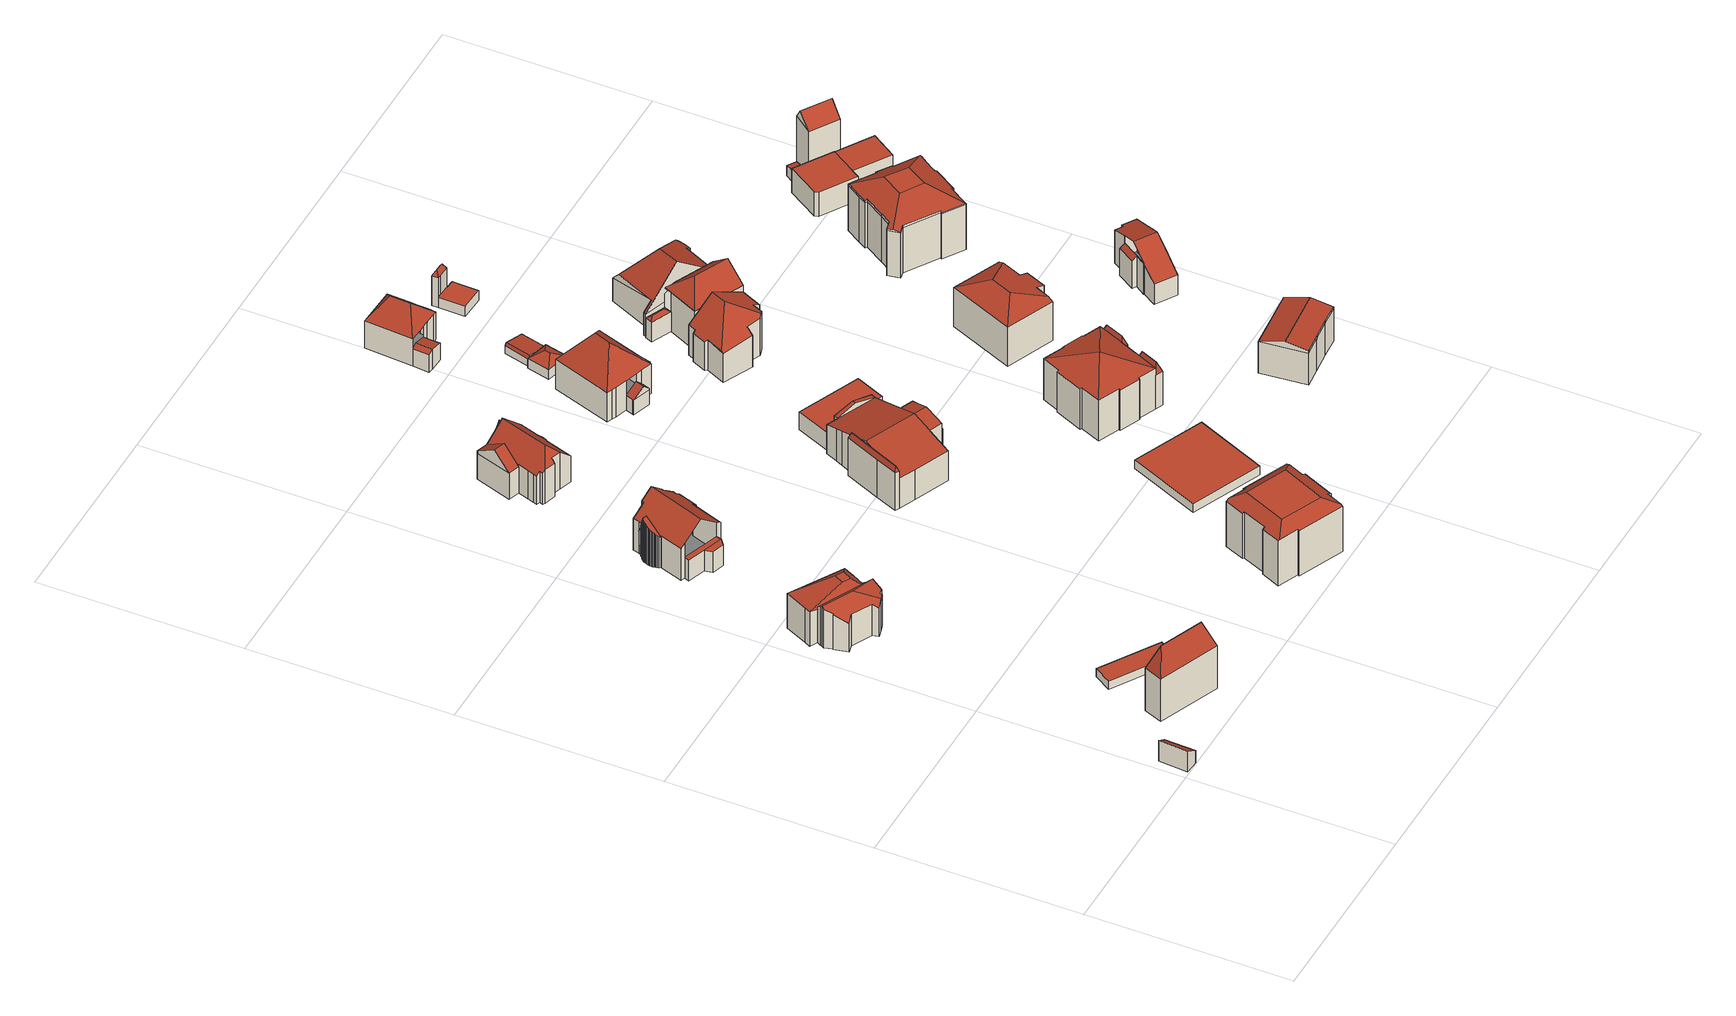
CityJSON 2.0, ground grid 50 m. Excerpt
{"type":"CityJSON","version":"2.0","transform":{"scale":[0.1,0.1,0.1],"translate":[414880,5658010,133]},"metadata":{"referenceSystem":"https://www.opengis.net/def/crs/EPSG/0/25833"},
"CityObjects":{
"building1":{"type":"Building","attributes":{"Dachtyp_tdc":"tdcPolyFlatRoof","Gemeindeschluessel":14612000,"Dachneigung":34.5,"QualitaetDacherkennung":73,"Geometrietyp2DReferenz":"3000","measuredHeight":5.77,"function":"31001_9998","roofType":"2100"},"geometry":[{"type":"Solid","lod":"2","boundaries":[[[[0,1,2,3]],[[1,4,5,2]],[[4,6,7,5]],[[6,0,3,7]],[[6,4,1,0]],[[3,2,5,7]]]],"semantics":{"surfaces":[{"type":"WallSurface"},{"type":"RoofSurface"},{"type":"GroundSurface"}],"values":[[0,0,0,0,1,2]]}}]},
"building2":{"type":"Building","attributes":{"Dachtyp_tdc":"tdcFreeFormRoof","Gemeindeschluessel":14612000,"Dachneigung":69.37,"QualitaetDacherkennung":4,"Geometrietyp2DReferenz":"3000","measuredHeight":18.58,"function":"31001_2463","roofType":"5000"},"geometry":[{"type":"Solid","lod":"2","boundaries":[[[[8,9,10,11]],[[9,12,13,10]],[[12,14,15,13]],[[14,8,11,15]],[[16,17,14,12]],[[16,12,9]],[[17,16,9,8]],[[17,8,14]],[[11,10,13,15]]]],"semantics":{"surfaces":[{"type":"WallSurface"},{"type":"RoofSurface"},{"type":"GroundSurface"}],"values":[[0,0,0,0,1,1,1,1,2]]}}]},
"building3":{"type":"Building","attributes":{"Dachtyp_tdc":"tdcPolyFlatRoof","Gemeindeschluessel":14612000,"Dachneigung":0,"QualitaetDacherkennung":87,"Geometrietyp2DReferenz":"3000","measuredHeight":2.23,"function":"31001_2463","roofType":"1000"},"geometry":[{"type":"Solid","lod":"2","boundaries":[[[[18,19,20,21]],[[19,22,23,20]],[[22,24,25,23]],[[24,18,21,25]],[[24,22,19,18]],[[21,20,23,25]]]],"semantics":{"surfaces":[{"type":"WallSurface"},{"type":"RoofSurface"},{"type":"GroundSurface"}],"values":[[0,0,0,0,1,2]]}}]},
"building4":{"type":"Building","attributes":{"Gemeindeschluessel":14612000,"Geometrietyp2DReferenz":"3000","function":"31001_9998","roofType":"9999"},"children":["building4-1","building4-2","building4-3"]},
"building4-1":{"type":"BuildingPart","attributes":{"Dachtyp_tdc":"tdcPolyFlatRoof","Dachneigung":0,"QualitaetDacherkennung":69,"Geometrietyp2DReferenz":"3000","measuredHeight":5.17,"roofType":"1000"},"parents":["building4"],"geometry":[{"type":"MultiSurface","lod":"2","boundaries":[[[26,27,28,29]],[[30,31,32,33]],[[31,34,35,32]],[[34,36,37,35]],[[36,26,29,37]],[[36,34,31,30,38,27,26]],[[29,28,39,33,32,35,37]]],"semantics":{"surfaces":[{"type":"WallSurface"},{"type":"RoofSurface"},{"type":"GroundSurface"}],"values":[0,0,0,0,0,1,2]}}]},
"building4-2":{"type":"BuildingPart","attributes":{"Dachtyp_tdc":"tdcFreeFormRoof","Dachneigung":34.73,"QualitaetDacherkennung":30,"Geometrietyp2DReferenz":"3000","measuredHeight":11.3,"roofType":"5000"},"parents":["building4"],"geometry":[{"type":"MultiSurface","lod":"2","boundaries":[[[40,41,42,43]],[[41,44,45,42]],[[44,46,47,45]],[[46,48,49,47]],[[48,50,51,49]],[[50,52,53,51]],[[52,54,55,53]],[[54,56,55]],[[57,28,27]],[[57,58,59,28]],[[58,60,61,59]],[[60,62,63,61]],[[62,64,65,63]],[[64,66,67,65]],[[66,68,69,67]],[[68,40,43,69]],[[64,62,60,58,57,70]],[[57,71,54,52,50,70]],[[50,48,46,44,41,40,68,66,64,70]],[[43,42,45,47,49,51,53,55,39,28,59,61,63,65,67,69]]],"semantics":{"surfaces":[{"type":"WallSurface"},{"type":"RoofSurface"},{"type":"GroundSurface"}],"values":[0,0,0,0,0,0,0,0,0,0,0,0,0,0,0,0,1,1,1,2]}}]},
"building4-3":{"type":"BuildingPart","attributes":{"Dachtyp_tdc":"tdcCutTentRoof","Dachneigung":11.51,"QualitaetDacherkennung":29,"Geometrietyp2DReferenz":"3000","measuredHeight":11.75,"roofType":"9999"},"parents":["building4"],"geometry":[{"type":"MultiSurface","lod":"2","boundaries":[[[72,73,74,75]],[[73,76,77,74]],[[76,78,79,77]],[[78,80,30,33,79]],[[56,81,55]],[[81,72,75,55]],[[76,73,72,82,83]],[[78,76,83,84]],[[85,80,78,84,86]],[[72,81,56,85,86,82]],[[86,84,83,82]],[[75,74,77,79,33,39,55]]],"semantics":{"surfaces":[{"type":"WallSurface"},{"type":"RoofSurface"},{"type":"GroundSurface"}],"values":[0,0,0,0,0,0,1,1,1,1,1,2]}}]},
"building5":{"type":"Building","attributes":{"Gemeindeschluessel":14612000,"Geometrietyp2DReferenz":"3000","function":"31001_9998","roofType":"9999"},"children":["building5-1","building5-2","building5-3","building5-4"]},
"building5-1":{"type":"BuildingPart","attributes":{"Dachtyp_tdc":"tdcFreeFormRoof","Dachneigung":38.2,"QualitaetDacherkennung":17,"Geometrietyp2DReferenz":"3000","measuredHeight":13.63,"roofType":"5000"},"parents":["building5"],"geometry":[{"type":"MultiSurface","lod":"2","boundaries":[[[87,88,89,90]],[[88,91,92,93,89]],[[94,95,96]],[[94,97,98,95]],[[97,99,100,98]],[[99,101,102,100]],[[101,103,104,102]],[[103,105,106,104]],[[105,107,108,106]],[[107,109,110,108]],[[109,111,112,110]],[[111,113,114,112]],[[113,115,116,114]],[[115,117,118,116]],[[117,119,120,118]],[[119,121,122,120]],[[121,123,122]],[[124,125,126,127,128]],[[125,87,90,126]],[[129,121,119,117,115,113,111,109,107,105,103]],[[103,101,99,97,94,130,131,132,91,88,87,125,124,129]],[[90,89,93,133,95,98,100,102,104,106,108,110,112,114,116,118,120,122,134,127,126]]],"semantics":{"surfaces":[{"type":"WallSurface"},{"type":"RoofSurface"},{"type":"GroundSurface"}],"values":[0,0,0,0,0,0,0,0,0,0,0,0,0,0,0,0,0,0,0,1,1,2]}}]},
"building5-2":{"type":"BuildingPart","attributes":{"Dachtyp_tdc":"tdcPolyFlatRoof","Dachneigung":0,"QualitaetDacherkennung":53,"Geometrietyp2DReferenz":"3000","measuredHeight":5.76,"roofType":"1000"},"parents":["building5"],"geometry":[{"type":"MultiSurface","lod":"2","boundaries":[[[135,136,137,138]],[[135,139,140,136]],[[139,141,142,140]],[[141,139,135,138]],[[137,136,140,142]]],"semantics":{"surfaces":[{"type":"WallSurface"},{"type":"RoofSurface"},{"type":"GroundSurface"}],"values":[0,0,0,1,2]}}]},
"building5-3":{"type":"BuildingPart","attributes":{"Dachtyp_tdc":"tdcFreeFormRoof","Dachneigung":36.52,"QualitaetDacherkennung":13,"Geometrietyp2DReferenz":"3000","measuredHeight":11.86,"roofType":"5000"},"parents":["building5"],"geometry":[{"type":"MultiSurface","lod":"2","boundaries":[[[143,144,145,146]],[[144,147,148,145]],[[147,149,150,148]],[[149,151,152,150]],[[153,143,146,154]],[[155,156,157,158,159,160,161,162,163,164,165,166,167,168,169,170,92,132,171]],[[171,130,151,96,151,149,147,144,143,153,172,155]],[[146,145,148,150,152,95,152,133,93,173,174,175,176,177,178,179,180,181,182,183,184,185,186,187,188,189,154]],[[92,170,173,93]],[[170,169,174,173]],[[169,168,175,174]],[[168,167,176,175]],[[167,166,177,176]],[[166,165,178,177]],[[165,164,179,178]],[[164,163,180,179]],[[163,162,181,180]],[[162,161,182,181]],[[161,160,183,182]],[[160,159,184,183]],[[159,158,185,184]],[[158,157,186,185]],[[157,156,187,186]],[[156,155,188,187]],[[155,172,189,188]],[[172,153,154,189]]],"semantics":{"surfaces":[{"type":"WallSurface"},{"type":"RoofSurface"},{"type":"GroundSurface"}],"values":[0,0,0,0,0,1,1,2,0,0,0,0,0,0,0,0,0,0,0,0,0,0,0,0,0,0]}}]},
"building5-4":{"type":"BuildingPart","attributes":{"Dachtyp_tdc":"tdcPolyFlatRoof","Dachneigung":0,"QualitaetDacherkennung":48,"Geometrietyp2DReferenz":"3000","measuredHeight":5.73,"roofType":"1000"},"parents":["building5"],"geometry":[{"type":"MultiSurface","lod":"2","boundaries":[[[190,128,127,126]],[[123,138,137,122]],[[141,191,192,142]],[[191,190,126,192]],[[191,141,138,123,193,128,190]],[[126,127,134,122,137,142,192]]],"semantics":{"surfaces":[{"type":"WallSurface"},{"type":"RoofSurface"},{"type":"GroundSurface"}],"values":[0,0,0,0,1,2]}}]},
"building6":{"type":"Building","attributes":{"Gemeindeschluessel":14612000,"Geometrietyp2DReferenz":"3000","function":"31001_9998","roofType":"9999"},"children":["building6-1","building6-2","building6-3"]},
"building6-1":{"type":"BuildingPart","attributes":{"Dachtyp_tdc":"tdcGableRoof","Dachneigung":33.06,"QualitaetDacherkennung":43,"Geometrietyp2DReferenz":"3000","measuredHeight":11.35,"roofType":"3100"},"parents":["building6"],"geometry":[{"type":"MultiSurface","lod":"2","boundaries":[[[194,195,196,197]],[[195,198,199,196]],[[200,194,197,201]],[[200,202,203,204,194]],[[203,205,206,204]],[[195,206,205,198]],[[194,204,206,195]],[[197,196,199,201]]],"semantics":{"surfaces":[{"type":"WallSurface"},{"type":"RoofSurface"},{"type":"GroundSurface"}],"values":[0,0,0,1,1,0,0,2]}}]},
"building6-2":{"type":"BuildingPart","attributes":{"Dachtyp_tdc":"tdcGableRoof","Dachneigung":61.77,"QualitaetDacherkennung":12,"Geometrietyp2DReferenz":"3000","measuredHeight":8.9,"roofType":"3100"},"parents":["building6"],"geometry":[{"type":"MultiSurface","lod":"2","boundaries":[[[207,208,209,210]],[[208,211,212,209]],[[211,213,214,212]],[[211,208,215]],[[208,207,216,217,215]],[[213,211,215,217]],[[210,209,212,214,218]]],"semantics":{"surfaces":[{"type":"WallSurface"},{"type":"RoofSurface"},{"type":"GroundSurface"}],"values":[0,0,0,0,1,1,2]}}]},
"building6-3":{"type":"BuildingPart","attributes":{"Dachtyp_tdc":"tdcGableAndHippedGRoof","Dachneigung":43.65,"QualitaetDacherkennung":64,"Geometrietyp2DReferenz":"3000","measuredHeight":12.54,"roofType":"9999"},"parents":["building6"],"geometry":[{"type":"MultiSurface","lod":"2","boundaries":[[[219,220,221,222]],[[220,223,224,221]],[[223,225,200,201,224]],[[205,226,210,199,198]],[[226,227,216,228,218,210]],[[229,214,213]],[[229,230,231,214]],[[230,232,233,231]],[[232,234,235,233]],[[234,236,237,235]],[[236,238,239,237]],[[238,240,241,239]],[[240,242,243,241]],[[242,244,245,243]],[[244,246,247,245]],[[246,248,249,247]],[[248,250,251,249]],[[250,252,253,251]],[[252,219,222,253]],[[248,246,244,242,254]],[[242,240,238,236,234,232,230,229,227,254]],[[227,226,205,202,225,223,220,219,252,250,248,254]],[[222,221,224,201,199,210,218,214,231,233,235,237,239,241,243,245,247,249,251,253]]],"semantics":{"surfaces":[{"type":"WallSurface"},{"type":"RoofSurface"},{"type":"GroundSurface"}],"values":[0,0,0,0,0,0,0,0,0,0,0,0,0,0,0,0,0,0,0,1,1,1,2]}}]},
"building7":{"type":"Building","attributes":{"Dachtyp_tdc":"tdcFreeFormRoof","Gemeindeschluessel":14612000,"Dachneigung":0.074,"QualitaetDacherkennung":67,"Geometrietyp2DReferenz":"3000","measuredHeight":15.07,"function":"31001_9998","roofType":"5000"},"geometry":[{"type":"Solid","lod":"2","boundaries":[[[[255,256,257,258]],[[256,259,260,257]],[[259,261,262,260]],[[261,263,264,262]],[[263,265,266,264]],[[265,267,268,266]],[[267,269,270,268]],[[269,271,272,270]],[[271,273,274,272]],[[273,275,276,274]],[[275,277,278,276]],[[277,279,280,278]],[[279,281,282,280]],[[281,283,284,282]],[[283,285,286,284]],[[285,255,258,286]],[[287,288,261,259,256,289,290]],[[267,265,263,288,287,291,292,269]],[[291,293,294,275,273,271,292]],[[255,285,283,281,279,277,294,293,290,289]],[[291,287,290,293]],[[277,275,294]],[[271,269,292]],[[256,255,289]],[[263,261,288]],[[258,257,260,262,264,266,268,270,272,274,276,278,280,282,284,286]]]],"semantics":{"surfaces":[{"type":"WallSurface"},{"type":"RoofSurface"},{"type":"GroundSurface"}],"values":[[0,0,0,0,0,0,0,0,0,0,0,0,0,0,0,0,1,1,1,1,1,0,0,0,0,2]]}}]},
"building8":{"type":"Building","attributes":{"Gemeindeschluessel":14612000,"Geometrietyp2DReferenz":"3000","function":"31001_9998","roofType":"9999"},"children":["building8-1","building8-2","building8-3","building8-4","building8-5"]},
"building8-1":{"type":"BuildingPart","attributes":{"Dachtyp_tdc":"tdcGableRoof","Dachneigung":16.78,"QualitaetDacherkennung":63,"Geometrietyp2DReferenz":"3000","measuredHeight":11.99,"roofType":"3100"},"parents":["building8"],"geometry":[{"type":"MultiSurface","lod":"2","boundaries":[[[295,296,297]],[[295,298,299,296]],[[298,300,301,302,299]],[[303,304,305,306]],[[304,307,308,305]],[[307,309,310,308]],[[309,311,310]],[[312,313,314,315,316,317]],[[298,318,313,312,300]],[[309,314,313,318,295]],[[295,318,298]],[[303,317,316,304]],[[304,316,315,307]],[[307,315,314,309]],[[296,299,302,319,306,305,308,310]]],"semantics":{"surfaces":[{"type":"WallSurface"},{"type":"RoofSurface"},{"type":"GroundSurface"}],"values":[0,0,0,0,0,0,0,1,1,0,0,0,0,0,2]}}]},
"building8-2":{"type":"BuildingPart","attributes":{"Dachtyp_tdc":"tdcFreeFormRoof","Dachneigung":69.16,"QualitaetDacherkennung":16,"Geometrietyp2DReferenz":"3000","measuredHeight":12.03,"roofType":"5000"},"parents":["building8"],"geometry":[{"type":"MultiSurface","lod":"2","boundaries":[[[320,321,322,323,324]],[[321,325,326,322]],[[325,327,328,326]],[[327,329,330,328]],[[321,320,331]],[[320,332,333,329,334,331]],[[329,327,334]],[[327,325,321,331,334]],[[330,335,323,322,326,328]]],"semantics":{"surfaces":[{"type":"WallSurface"},{"type":"RoofSurface"},{"type":"GroundSurface"}],"values":[0,0,0,0,1,1,1,1,2]}}]},
"building8-3":{"type":"BuildingPart","attributes":{"Dachtyp_tdc":"tdcGableRoof","Dachneigung":16.27,"QualitaetDacherkennung":47,"Geometrietyp2DReferenz":"3000","measuredHeight":11.93,"roofType":"3100"},"parents":["building8"],"geometry":[{"type":"MultiSurface","lod":"2","boundaries":[[[336,337,338,339]],[[337,324,323,338]],[[340,341,330,329]],[[340,342,343,341]],[[342,344,345,343]],[[344,346,347,345]],[[348,349,350,351]],[[349,352,353,350]],[[352,317,303,306,353]],[[301,336,339,302]],[[312,317,352,349,348,346,344,342,340,329,354]],[[354,332,324,337,336,301,355,312]],[[339,338,323,335,330,341,343,345,347,351,350,353,306,319,302]]],"semantics":{"surfaces":[{"type":"WallSurface"},{"type":"RoofSurface"},{"type":"GroundSurface"}],"values":[0,0,0,0,0,0,0,0,0,0,1,1,2]}}]},
"building8-4":{"type":"BuildingPart","attributes":{"Dachtyp_tdc":"tdcPolyFlatRoof","Dachneigung":0,"QualitaetDacherkennung":44,"Geometrietyp2DReferenz":"3000","measuredHeight":6.9,"roofType":"1000"},"parents":["building8"],"geometry":[{"type":"MultiSurface","lod":"2","boundaries":[[[311,356,357,310]],[[356,358,359,357]],[[358,297,296,359]],[[297,358,356,311]],[[310,357,359,296]]],"semantics":{"surfaces":[{"type":"WallSurface"},{"type":"RoofSurface"},{"type":"GroundSurface"}],"values":[0,0,0,1,2]}}]},
"building8-5":{"type":"BuildingPart","attributes":{"Dachtyp_tdc":"tdcGableRoof","Dachneigung":14.01,"QualitaetDacherkennung":50,"Geometrietyp2DReferenz":"3000","measuredHeight":9.56,"roofType":"3100"},"parents":["building8"],"geometry":[{"type":"MultiSurface","lod":"2","boundaries":[[[360,361,362,363]],[[361,348,351,362]],[[360,363,347,346]],[[346,364,365,360]],[[348,361,365,364]],[[360,365,361]],[[348,364,346]],[[363,362,351,347]]],"semantics":{"surfaces":[{"type":"WallSurface"},{"type":"RoofSurface"},{"type":"GroundSurface"}],"values":[0,0,0,1,1,0,0,2]}}]},
"building9":{"type":"Building","attributes":{"Dachtyp_tdc":"tdcPolyFlatRoof","Gemeindeschluessel":14612000,"Dachneigung":0,"QualitaetDacherkennung":59,"Geometrietyp2DReferenz":"3000","measuredHeight":2.52,"function":"31001_9998","roofType":"1000"},"geometry":[{"type":"Solid","lod":"2","boundaries":[[[[366,367,368,369]],[[367,370,371,368]],[[370,372,373,371]],[[372,366,369,373]],[[372,370,367,366]],[[369,368,371,373]]]],"semantics":{"surfaces":[{"type":"WallSurface"},{"type":"RoofSurface"},{"type":"GroundSurface"}],"values":[[0,0,0,0,1,2]]}}]},
"building10":{"type":"Building","attributes":{"Dachtyp_tdc":"tdcPolyFlatRoof","Gemeindeschluessel":14612000,"Dachneigung":0,"QualitaetDacherkennung":71,"Geometrietyp2DReferenz":"3000","measuredHeight":5.01,"function":"31001_9998","roofType":"1000"},"geometry":[{"type":"Solid","lod":"2","boundaries":[[[[374,375,376,377]],[[375,378,379,376]],[[378,380,381,379]],[[380,382,383,381]],[[382,384,385,383]],[[384,386,387,385]],[[386,374,377,387]],[[386,384,382,380,378,375,374]],[[377,376,379,381,383,385,387]]]],"semantics":{"surfaces":[{"type":"WallSurface"},{"type":"RoofSurface"},{"type":"GroundSurface"}],"values":[[0,0,0,0,0,0,0,1,2]]}}]},
"building11":{"type":"Building","attributes":{"Gemeindeschluessel":14612000,"Geometrietyp2DReferenz":"3000","function":"31001_9998","roofType":"9999"},"children":["building11-1","building11-2"]},
"building11-1":{"type":"BuildingPart","attributes":{"Dachtyp_tdc":"tdcFreeFormRoof","Dachneigung":44.63,"QualitaetDacherkennung":65,"Geometrietyp2DReferenz":"3000","measuredHeight":14.88,"roofType":"5000"},"parents":["building11"],"geometry":[{"type":"MultiSurface","lod":"2","boundaries":[[[388,389,390]],[[388,391,392,389]],[[391,393,394,392]],[[393,395,396,394]],[[395,397,398,396]],[[397,399,400,398]],[[399,401,402,400]],[[401,403,404,402]],[[403,405,406,404]],[[405,407,408,406]],[[407,409,410,408]],[[409,411,412,410]],[[411,413,414,412]],[[409,407,405,403,401,399,415,416]],[[399,397,415]],[[397,395,416,415]],[[395,393,391,388,411,409,416]],[[389,392,394,396,398,400,402,404,406,408,410,412]]],"semantics":{"surfaces":[{"type":"WallSurface"},{"type":"RoofSurface"},{"type":"GroundSurface"}],"values":[0,0,0,0,0,0,0,0,0,0,0,0,0,1,1,1,1,2]}}]},
"building11-2":{"type":"BuildingPart","attributes":{"Dachtyp_tdc":"tdcGableRoof","Dachneigung":34.29,"QualitaetDacherkennung":13,"Geometrietyp2DReferenz":"3000","measuredHeight":6.21,"roofType":"3100"},"parents":["building11"],"geometry":[{"type":"MultiSurface","lod":"2","boundaries":[[[417,418,419,420]],[[418,421,422,419]],[[421,390,389,422]],[[414,417,420,412]],[[413,423,424,425]],[[390,421,418,424,423]],[[417,425,424,418]],[[414,413,425,417]],[[420,419,422,389,412]]],"semantics":{"surfaces":[{"type":"WallSurface"},{"type":"RoofSurface"},{"type":"GroundSurface"}],"values":[0,0,0,0,1,1,0,0,2]}}]},
"building12":{"type":"Building","attributes":{"Dachtyp_tdc":"tdcFreeFormRoof","Gemeindeschluessel":14612000,"Dachneigung":27.44,"QualitaetDacherkennung":72,"Geometrietyp2DReferenz":"3000","measuredHeight":4.26,"function":"31001_9998","roofType":"5000"},"geometry":[{"type":"Solid","lod":"2","boundaries":[[[[426,427,428,429]],[[427,430,431,428]],[[430,432,433,431]],[[432,434,435,433]],[[434,436,437,435]],[[436,426,429,437]],[[436,438,426]],[[439,434,432,430,427]],[[436,434,439,438]],[[438,439,427,426]],[[429,428,431,433,435,437]]]],"semantics":{"surfaces":[{"type":"WallSurface"},{"type":"RoofSurface"},{"type":"GroundSurface"}],"values":[[0,0,0,0,0,0,1,1,1,1,2]]}}]},
"building13":{"type":"Building","attributes":{"Gemeindeschluessel":14612000,"Geometrietyp2DReferenz":"3000","function":"31001_9998","roofType":"9999"},"children":["building13-1","building13-2"]},
"building13-1":{"type":"BuildingPart","attributes":{"Dachtyp_tdc":"tdcHipRoof","Dachneigung":43.45,"QualitaetDacherkennung":85,"Geometrietyp2DReferenz":"3000","measuredHeight":12.76,"roofType":"3200"},"parents":["building13"],"geometry":[{"type":"MultiSurface","lod":"2","boundaries":[[[440,441,442,443]],[[441,444,445,442]],[[444,446,447,445]],[[446,448,449,447]],[[448,450,451,449]],[[450,452,453,451]],[[452,454,455,456,453]],[[457,458,459,460,461]],[[458,462,463,459]],[[462,464,465,463]],[[464,466,467,465]],[[466,440,443,467]],[[457,454,452,450,448,468]],[[462,458,469]],[[448,446,444,441,440,466,464,462,469,468]],[[458,457,468,469]],[[443,442,445,447,449,451,453,456,470,460,459,463,465,467]]],"semantics":{"surfaces":[{"type":"WallSurface"},{"type":"RoofSurface"},{"type":"GroundSurface"}],"values":[0,0,0,0,0,0,0,0,0,0,0,0,1,1,1,1,2]}}]},
"building13-2":{"type":"BuildingPart","attributes":{"Dachtyp_tdc":"tdcGableRoof","Dachneigung":11.65,"QualitaetDacherkennung":28,"Geometrietyp2DReferenz":"3000","measuredHeight":5.5,"roofType":"3100"},"parents":["building13"],"geometry":[{"type":"MultiSurface","lod":"2","boundaries":[[[455,471,472,456]],[[471,473,474,472]],[[473,475,476,474]],[[475,477,478,476]],[[477,461,460,478]],[[475,473,471,455,479]],[[479,461,477,475]],[[470,456,472,474,476,478,460]]],"semantics":{"surfaces":[{"type":"WallSurface"},{"type":"RoofSurface"},{"type":"GroundSurface"}],"values":[0,0,0,0,0,1,1,2]}}]},
"building14":{"type":"Building","attributes":{"Dachtyp_tdc":"tdcGableRoof","Gemeindeschluessel":14612000,"Dachneigung":10.54,"QualitaetDacherkennung":33,"Geometrietyp2DReferenz":"3000","measuredHeight":2.96,"function":"31001_9998","roofType":"3100"},"geometry":[{"type":"Solid","lod":"2","boundaries":[[[[480,481,482,483]],[[484,485,486]],[[481,480,487]],[[485,481,487,486]],[[480,484,486,487]],[[482,488,489,483]],[[481,485,488,482]],[[485,484,489,488]],[[484,480,483,489]]]],"semantics":{"surfaces":[{"type":"WallSurface"},{"type":"RoofSurface"},{"type":"GroundSurface"}],"values":[[0,0,0,1,1,2,0,0,0]]}}]},
"building15":{"type":"Building","attributes":{"Gemeindeschluessel":14612000,"Geometrietyp2DReferenz":"3000","function":"31001_9998","roofType":"9999"},"children":["building15-1","building15-2","building15-3"]},
"building15-1":{"type":"BuildingPart","attributes":{"Dachtyp_tdc":"tdcFreeFormRoof","Dachneigung":68.82,"QualitaetDacherkennung":20,"Geometrietyp2DReferenz":"3000","measuredHeight":12.09,"roofType":"5000"},"parents":["building15"],"geometry":[{"type":"MultiSurface","lod":"2","boundaries":[[[490,491,492,493]],[[491,494,495,492]],[[494,496,497,495]],[[490,496,498,499]],[[496,494,498]],[[494,491,499,498]],[[491,490,499]],[[497,493,492,495]]],"semantics":{"surfaces":[{"type":"WallSurface"},{"type":"RoofSurface"},{"type":"GroundSurface"}],"values":[0,0,0,1,1,1,1,2]}}]},
"building15-2":{"type":"BuildingPart","attributes":{"Dachtyp_tdc":"tdcFreeFormRoof","Dachneigung":69.06,"QualitaetDacherkennung":27,"Geometrietyp2DReferenz":"3000","measuredHeight":12.07,"roofType":"5000"},"parents":["building15"],"geometry":[{"type":"MultiSurface","lod":"2","boundaries":[[[500,501,502,503]],[[504,505,506,507]],[[505,500,503,506]],[[501,500,508]],[[500,505,509,508]],[[505,504,509]],[[504,501,508,509]],[[503,502,507,506]]],"semantics":{"surfaces":[{"type":"WallSurface"},{"type":"RoofSurface"},{"type":"GroundSurface"}],"values":[0,0,0,1,1,1,1,2]}}]},
"building15-3":{"type":"BuildingPart","attributes":{"Dachtyp_tdc":"tdcTentRoof","Dachneigung":22.15,"QualitaetDacherkennung":68,"Geometrietyp2DReferenz":"3000","measuredHeight":14.79,"roofType":"3500"},"parents":["building15"],"geometry":[{"type":"MultiSurface","lod":"2","boundaries":[[[510,502,501]],[[510,511,512,502]],[[511,513,514,512]],[[513,515,516,514]],[[515,517,518,516]],[[517,519,520,518]],[[519,521,522,520]],[[523,524,490,493,525]],[[526,527,504,507,497,496]],[[519,517,515,513,511,510,528]],[[529,530,531,532,521,519,528]],[[524,523,533,534,535,529,528]],[[510,527,526,524,528]],[[502,512,514,516,518,520,522,536,537,538,539,540,541,542,525,493,497,507]],[[521,532,536,522]],[[532,531,537,536]],[[531,530,538,537]],[[530,529,539,538]],[[529,535,540,539]],[[535,534,541,540]],[[534,533,542,541]],[[533,523,525,542]]],"semantics":{"surfaces":[{"type":"WallSurface"},{"type":"RoofSurface"},{"type":"GroundSurface"}],"values":[0,0,0,0,0,0,0,0,0,1,1,1,1,2,0,0,0,0,0,0,0,0]}}]},
"building16":{"type":"Building","attributes":{"Dachtyp_tdc":"tdcFreeFormRoof","Gemeindeschluessel":14612000,"Dachneigung":41.28,"QualitaetDacherkennung":26,"Geometrietyp2DReferenz":"3000","measuredHeight":14.25,"function":"31001_9998","roofType":"5000"},"geometry":[{"type":"Solid","lod":"2","boundaries":[[[[543,544,545,546]],[[544,547,548,545]],[[547,549,550,548]],[[549,551,552,550]],[[551,553,554,552]],[[553,555,556,554]],[[555,557,558,556]],[[557,559,560,558]],[[559,561,562,560]],[[561,563,564,562]],[[563,565,566,564]],[[565,567,568,566]],[[567,543,546,568]],[[551,569,570,571,557,555,553]],[[569,549,547,544,543,572,570]],[[570,572,567,565,563,561,559,571]],[[543,567,572]],[[551,549,569]],[[559,557,571]],[[546,545,548,550,552,554,556,558,560,562,564,566,568]]]],"semantics":{"surfaces":[{"type":"WallSurface"},{"type":"RoofSurface"},{"type":"GroundSurface"}],"values":[[0,0,0,0,0,0,0,0,0,0,0,0,0,1,1,1,0,0,0,2]]}}]},
"building17":{"type":"Building","attributes":{"Gemeindeschluessel":14612000,"Geometrietyp2DReferenz":"3000","function":"31001_9998","roofType":"9999"},"children":["building17-1","building17-2"]},
"building17-1":{"type":"BuildingPart","attributes":{"Dachtyp_tdc":"tdcFreeFormRoof","Dachneigung":57.89,"QualitaetDacherkennung":7,"Geometrietyp2DReferenz":"3000","measuredHeight":9.58,"roofType":"5000"},"parents":["building17"],"geometry":[{"type":"MultiSurface","lod":"2","boundaries":[[[573,574,575,576,577]],[[574,578,579,575]],[[578,580,581,582,579]],[[583,580,578]],[[584,583,578,574]],[[584,574,573]],[[583,584,573,580]],[[576,575,579,582]]],"semantics":{"surfaces":[{"type":"WallSurface"},{"type":"RoofSurface"},{"type":"GroundSurface"}],"values":[0,0,0,1,1,1,1,2]}}]},
"building17-2":{"type":"BuildingPart","attributes":{"Dachtyp_tdc":"tdcPolyFlatRoof","Dachneigung":0,"QualitaetDacherkennung":46,"Geometrietyp2DReferenz":"3000","measuredHeight":2.83,"roofType":"1000"},"parents":["building17"],"geometry":[{"type":"MultiSurface","lod":"2","boundaries":[[[585,577,576,586]],[[581,587,588,582]],[[587,589,590,588]],[[589,591,592,590]],[[591,585,586,592]],[[591,589,587,581,577,585]],[[586,576,582,588,590,592]]],"semantics":{"surfaces":[{"type":"WallSurface"},{"type":"RoofSurface"},{"type":"GroundSurface"}],"values":[0,0,0,0,0,1,2]}}]},
"building18":{"type":"Building","attributes":{"Gemeindeschluessel":14612000,"Geometrietyp2DReferenz":"3000","function":"31001_9998","roofType":"9999"},"children":["building18-1","building18-2"]},
"building18-1":{"type":"BuildingPart","attributes":{"Dachtyp_tdc":"tdcFreeFormRoof","Dachneigung":36.41,"QualitaetDacherkennung":20,"Geometrietyp2DReferenz":"3000","measuredHeight":6.23,"roofType":"5000"},"parents":["building18"],"geometry":[{"type":"MultiSurface","lod":"2","boundaries":[[[593,594,595,596]],[[593,596,597]],[[598,599,600,601]],[[596,595,599,598]],[[595,602,600,599]],[[602,597,601,600]],[[594,593,597,602]],[[594,602,595]]],"semantics":{"surfaces":[{"type":"RoofSurface"},{"type":"GroundSurface"},{"type":"WallSurface"}],"values":[0,0,1,2,2,2,0,0]}}]},
"building18-2":{"type":"BuildingPart","attributes":{"Dachtyp_tdc":"tdcHipAndGableRoof","Dachneigung":38.11,"QualitaetDacherkennung":22,"Geometrietyp2DReferenz":"3000","measuredHeight":15.2,"roofType":"5000"},"parents":["building18"],"geometry":[{"type":"MultiSurface","lod":"2","boundaries":[[[603,604,605]],[[606,607,608,609]],[[610,598,601,611,612]],[[605,604,607,606]],[[605,606,596,598,610]],[[609,613,611,601,597]],[[613,603,612,611]],[[603,605,610,612]],[[608,607,604,614]],[[603,615,614,604]],[[608,614,615,616]],[[609,608,616,613]],[[613,616,615,603]]],"semantics":{"surfaces":[{"type":"WallSurface"},{"type":"GroundSurface"},{"type":"RoofSurface"}],"values":[0,0,1,0,0,0,0,0,2,2,2,0,0]}}]},
"building19":{"type":"Building","attributes":{"Dachtyp_tdc":"tdcFreeFormRoof","Gemeindeschluessel":14612000,"Dachneigung":37.86,"QualitaetDacherkennung":29,"Geometrietyp2DReferenz":"3000","measuredHeight":16.61,"function":"31001_9998","roofType":"5000"},"geometry":[{"type":"Solid","lod":"2","boundaries":[[[[617,618,619,620]],[[618,621,622,619]],[[621,623,624,622]],[[623,625,626,624]],[[625,627,628,626]],[[627,629,630,628]],[[629,631,632,630]],[[631,633,634,632]],[[633,635,636,634]],[[635,637,638,636]],[[637,639,640,638]],[[639,641,642,640]],[[641,643,644,642]],[[643,645,646,644]],[[645,617,620,646]],[[617,645,643,641,639,647,648,649,621,618]],[[650,648,647,637,635,633]],[[627,625,623,649,648,650,631,629]],[[633,631,650]],[[623,621,649]],[[639,637,647]],[[620,619,622,624,626,628,630,632,634,636,638,640,642,644,646]]]],"semantics":{"surfaces":[{"type":"WallSurface"},{"type":"RoofSurface"},{"type":"GroundSurface"}],"values":[[0,0,0,0,0,0,0,0,0,0,0,0,0,0,0,1,1,1,0,0,0,2]]}}]},
"building20":{"type":"Building","attributes":{"Dachtyp_tdc":"tdcFreeFormRoof","Gemeindeschluessel":14612000,"Dachneigung":15.26,"QualitaetDacherkennung":58,"Geometrietyp2DReferenz":"3000","measuredHeight":13.35,"function":"31001_9998","roofType":"5000"},"geometry":[{"type":"Solid","lod":"2","boundaries":[[[[651,652,653,654]],[[652,655,656,653]],[[655,657,658,656]],[[657,659,660,658]],[[659,661,662,660]],[[661,663,664,662]],[[663,665,666,664]],[[665,651,654,666]],[[661,667,668,663]],[[669,670,651,665]],[[652,670,669,668,667,659,657,655]],[[668,669,665,663]],[[661,659,667]],[[652,651,670]],[[654,653,656,658,660,662,664,666]]]],"semantics":{"surfaces":[{"type":"WallSurface"},{"type":"RoofSurface"},{"type":"GroundSurface"}],"values":[[0,0,0,0,0,0,0,0,1,1,1,1,0,0,2]]}}]},
"building21":{"type":"Building","attributes":{"Dachtyp_tdc":"tdcGableRoof","Gemeindeschluessel":14612000,"Dachneigung":16.51,"QualitaetDacherkennung":31,"Geometrietyp2DReferenz":"3000","measuredHeight":10.68,"function":"31001_9998","roofType":"3100"},"geometry":[{"type":"Solid","lod":"2","boundaries":[[[[671,672,673,674]],[[672,675,676,673]],[[675,677,678,676]],[[677,679,680,678]],[[679,681,682,680]],[[681,671,674,682]],[[681,683,684,671]],[[685,686,687,684,683,688]],[[677,685,688,679]],[[679,688,683,681]],[[672,687,686,675]],[[671,684,687,672]],[[675,686,685,677]],[[674,673,676,678,680,682]]]],"semantics":{"surfaces":[{"type":"WallSurface"},{"type":"RoofSurface"},{"type":"GroundSurface"}],"values":[[0,0,0,0,0,0,1,1,0,0,0,0,0,2]]}}]},
"building22":{"type":"Building","attributes":{"Gemeindeschluessel":14612000,"Geometrietyp2DReferenz":"3000","function":"31001_9998","roofType":"9999"},"children":["building22-1","building22-2"]},
"building22-1":{"type":"BuildingPart","attributes":{"Dachtyp_tdc":"tdcGableRoof","Dachneigung":36.99,"QualitaetDacherkennung":23,"Geometrietyp2DReferenz":"3000","measuredHeight":11.78,"roofType":"3100"},"parents":["building22"],"geometry":[{"type":"MultiSurface","lod":"2","boundaries":[[[689,690,691,692]],[[693,694,695,696,697]],[[694,698,699,695]],[[698,700,701,699]],[[700,702,703,701]],[[702,704,705,703]],[[704,706,707,705]],[[706,708,709,707]],[[708,710,711,709]],[[710,689,692,711]],[[706,704,702,700,698,694,693,712]],[[712,713,690,689,710,708,706]],[[692,691,714,696,695,699,701,703,705,707,709,711]]],"semantics":{"surfaces":[{"type":"WallSurface"},{"type":"RoofSurface"},{"type":"GroundSurface"}],"values":[0,0,0,0,0,0,0,0,0,0,1,1,2]}}]},
"building22-2":{"type":"BuildingPart","attributes":{"Dachtyp_tdc":"tdcPolyFlatRoof","Dachneigung":38.3,"QualitaetDacherkennung":41,"Geometrietyp2DReferenz":"3000","measuredHeight":8.62,"roofType":"2100"},"parents":["building22"],"geometry":[{"type":"MultiSurface","lod":"2","boundaries":[[[695,696,714,691,715,716,717,718]],[[719,697,696,695]],[[720,721,715,691,690]],[[721,722,716,715]],[[722,723,717,716]],[[723,724,718,717]],[[724,719,695,718]],[[724,723,722,721,720,713,725,697,719]]],"semantics":{"surfaces":[{"type":"GroundSurface"},{"type":"WallSurface"},{"type":"RoofSurface"}],"values":[0,1,1,1,1,1,1,2]}}]},
"building23":{"type":"Building","attributes":{"Dachtyp_tdc":"tdcFreeFormRoof","Gemeindeschluessel":14612000,"Dachneigung":21.72,"QualitaetDacherkennung":75,"Geometrietyp2DReferenz":"3000","measuredHeight":16.03,"function":"31001_9998","roofType":"5000"},"geometry":[{"type":"Solid","lod":"2","boundaries":[[[[726,727,728,729]],[[727,730,731,728]],[[730,732,733,731]],[[732,734,735,733]],[[734,736,737,735]],[[736,738,739,737]],[[738,740,741,739]],[[740,742,743,741]],[[742,744,745,743]],[[744,746,747,745]],[[746,748,749,747]],[[748,750,751,749]],[[750,752,753,751]],[[752,754,755,753]],[[754,756,757,755]],[[756,758,759,757]],[[758,760,761,759]],[[760,762,763,761]],[[762,764,765,763]],[[764,766,767,765]],[[766,768,769,767]],[[768,770,771,769]],[[770,772,773,771]],[[772,774,775,773]],[[774,776,777,775]],[[776,778,779,777]],[[778,726,729,779]],[[780,781,782,783,784,785,786,787,736,734,788]],[[789,790,791,792,793,794,786,785,795]],[[796,797,798,799,800,801,802,789,795,803]],[[804,805,806,807,808,809,810,796,803,784,783,811]],[[785,784,803,795]],[[776,811,783,778]],[[774,804,811,776]],[[762,810,809,764]],[[760,797,796,810,762]],[[764,809,808,766]],[[766,808,807,768]],[[768,807,806,770]],[[770,806,805,772]],[[772,805,804,774]],[[750,802,801,752]],[[748,790,789,802,750]],[[752,801,800,754]],[[754,800,799,756]],[[756,799,798,758]],[[758,798,797,760]],[[740,794,793,742]],[[738,787,786,794,740]],[[742,793,792,744]],[[744,792,791,746]],[[746,791,790,748]],[[778,783,782,726]],[[726,782,781,727]],[[727,781,780,730]],[[732,788,734]],[[730,780,788,732]],[[736,787,738]],[[729,728,731,733,735,737,739,741,743,745,747,749,751,753,755,757,759,761,763,765,767,769,771,773,775,777,779]]]],"semantics":{"surfaces":[{"type":"WallSurface"},{"type":"RoofSurface"},{"type":"GroundSurface"}],"values":[[0,0,0,0,0,0,0,0,0,0,0,0,0,0,0,0,0,0,0,0,0,0,0,0,0,0,0,1,1,1,1,1,0,0,0,0,0,0,0,0,0,0,0,0,0,0,0,0,0,0,0,0,0,0,0,0,0,0,2]]}}]},
"building24":{"type":"Building","attributes":{"Gemeindeschluessel":14612000,"Geometrietyp2DReferenz":"3000","function":"31001_9998","roofType":"9999"},"children":["building24-1","building24-2"]},
"building24-1":{"type":"BuildingPart","attributes":{"Dachtyp_tdc":"tdcPolyFlatRoof","Dachneigung":0,"QualitaetDacherkennung":68,"Geometrietyp2DReferenz":"3000","measuredHeight":6.75,"roofType":"1000"},"parents":["building24"],"geometry":[{"type":"MultiSurface","lod":"2","boundaries":[[[812,813,814,815]],[[813,816,817,814]],[[818,819,820,821]],[[819,812,815,820]],[[819,818,816,813,812]],[[815,814,817,821,820]]],"semantics":{"surfaces":[{"type":"WallSurface"},{"type":"RoofSurface"},{"type":"GroundSurface"}],"values":[0,0,0,0,1,2]}}]},
"building24-2":{"type":"BuildingPart","attributes":{"Dachtyp_tdc":"tdcPolyFlatRoof","Dachneigung":0,"QualitaetDacherkennung":39,"Geometrietyp2DReferenz":"3000","measuredHeight":6.82,"roofType":"1000"},"parents":["building24"],"geometry":[{"type":"MultiSurface","lod":"2","boundaries":[[[822,823,824,825]],[[823,826,827,824]],[[826,828,829,827]],[[828,830,831,829]],[[830,832,818,821,831]],[[833,834,835,817,816]],[[834,822,825,835]],[[834,833,832,830,828,826,823,822]],[[825,824,827,829,831,821,817,835]]],"semantics":{"surfaces":[{"type":"WallSurface"},{"type":"RoofSurface"},{"type":"GroundSurface"}],"values":[0,0,0,0,0,0,0,1,2]}}]},
"building25":{"type":"Building","attributes":{"Dachtyp_tdc":"tdcPolyFlatRoof","Gemeindeschluessel":14612000,"Dachneigung":8.04,"QualitaetDacherkennung":46,"Geometrietyp2DReferenz":"3000","measuredHeight":3.46,"function":"31001_9998","roofType":"2100"},"geometry":[{"type":"Solid","lod":"2","boundaries":[[[[836,837,838,839]],[[837,840,841,838]],[[840,842,843,841]],[[842,836,839,843]],[[842,840,837,836]],[[839,838,841,843]]]],"semantics":{"surfaces":[{"type":"WallSurface"},{"type":"RoofSurface"},{"type":"GroundSurface"}],"values":[[0,0,0,0,1,2]]}}]},
"building26":{"type":"Building","attributes":{"Dachtyp_tdc":"tdcGableRoof","Gemeindeschluessel":14612000,"Dachneigung":44.55,"QualitaetDacherkennung":6,"Geometrietyp2DReferenz":"3000","measuredHeight":18.27,"function":"31001_9998","roofType":"3100"},"geometry":[{"type":"Solid","lod":"2","boundaries":[[[[844,845,846,847]],[[845,848,849,846]],[[848,850,851,849]],[[850,844,847,851]],[[848,845,852]],[[844,850,853]],[[845,844,853,852]],[[850,848,852,853]],[[847,846,849,851]]]],"semantics":{"surfaces":[{"type":"WallSurface"},{"type":"RoofSurface"},{"type":"GroundSurface"}],"values":[[0,0,0,0,0,0,1,1,2]]}}]}
},
"vertices":[
[26,77,65],[51,76,48],[51,76,7],[26,77,7],[54,3,42],[54,3,7],[21,5,65],[21,5,7],
[285,63,136],[134,125,136],[134,125,16],[285,63,16],[153,171,136],[153,171,16],[304,109,136],[304,109,16],[166,139,202],[272,95,202],
[320,184,38],[181,271,38],[181,271,16],[320,184,16],[208,314,38],[208,314,16],[347,226,38],[347,226,16],
[172,819,85],[162,824,85],[162,824,34],[172,819,34],[169,875,85],[196,861,85],[196,861,34],[169,875,34],[199,846,85],[199,846,34],[187,823,85],[187,823,34],[147,831,85],[147,831,34],
[50,821,122],[30,817,113],[30,817,34],[50,821,34],[22,851,131],[22,851,34],[24,852,132],[24,852,34],[18,872,143],[18,872,34],[21,877,147],[21,877,34],[22,880,144],[22,880,34],[28,891,135],[28,891,34],[28,891,129],[162,824,135],[149,797,125],[149,797,34],[137,795,125],[137,795,34],[138,790,123],[138,790,34],[125,786,123],[125,786,34],[104,781,113],[104,781,34],[100,796,121],[100,796,34],[96,839,147],[147,831,135],
[9,901,131],[16,915,131],[16,915,34],[9,901,34],[43,970,131],[43,970,34],[182,901,120],[182,901,34],[169,875,120],[28,891,128],[107,870,151],[118,893,151],[139,883,150],[147,831,120],[127,860,150],
[69,1236,137],[88,1292,137],[88,1292,48],[69,1236,48],[88,1293,137],[88,1293,134],[88,1293,48],[110,1357,137],[110,1357,48],[110,1357,110],[115,1372,137],[115,1372,48],[145,1362,162],[145,1362,48],[147,1368,162],[147,1368,48],[175,1359,185],[175,1359,48],[204,1349,160],[204,1349,48],[202,1343,160],[202,1343,48],[231,1333,137],[231,1333,48],[228,1326,137],[228,1326,48],[238,1322,129],[238,1322,48],[221,1274,129],[221,1274,48],[212,1278,137],[212,1278,48],[184,1197,137],[184,1197,48],[172,1201,146],[172,1201,48],[172,1201,106],[79,1233,145],[79,1232,145],[79,1232,48],[79,1233,48],[79,1233,106],[126,1217,185],[106,1347,137],[102,1335,137],[89,1297,137],[102,1335,48],[126,1217,48],
[152,1176,106],[152,1176,48],[168,1189,48],[168,1189,106],[123,1186,106],[123,1186,48],[119,1205,106],[119,1205,48],
[97,1344,152],[99,1345,146],[99,1345,48],[97,1344,48],[102,1347,140],[102,1347,48],[104,1349,134],[104,1349,48],[107,1350,127],[107,1350,48],[95,1341,159],[95,1341,48],[92,1339,167],[91,1337,165],[89,1335,163],[88,1332,161],[87,1329,159],[85,1326,156],[84,1322,153],[84,1319,151],[83,1316,149],[83,1313,147],[83,1310,145],[83,1307,143],[84,1305,141],[84,1302,139],[85,1299,137],[86,1296,136],[102,1335,167],[93,1339,165],[86,1296,48],[85,1299,48],[84,1302,48],[84,1305,48],[83,1307,48],[83,1310,48],[83,1313,48],[83,1316,48],[84,1319,48],[84,1322,48],[85,1326,48],[87,1329,48],[88,1332,48],[89,1335,48],[91,1337,48],[92,1339,48],[93,1339,48],
[79,1232,106],[74,1220,106],[74,1220,48],[126,1217,106],
[135,1678,133],[165,1768,133],[165,1768,60],[135,1678,60],[193,1759,133],[193,1759,60],[163,1669,133],[163,1669,60],[165,1675,140],[176,1709,174],[148,1718,174],[193,1759,140],[165,1768,140],
[237,1744,105],[247,1772,105],[247,1772,60],[237,1744,60],[297,1756,91],[297,1756,60],[287,1727,91],[287,1727,60],[267,1766,149],[238,1744,107],[257,1737,149],[238,1744,60],
[146,1617,139],[149,1626,139],[149,1626,60],[146,1617,60],[154,1642,139],[154,1642,60],[163,1669,140],[237,1744,185],[238,1744,186],[238,1744,104],[287,1727,137],[291,1726,133],[291,1726,60],[276,1680,133],[276,1680,60],[281,1668,125],[281,1668,60],[277,1658,125],[277,1658,60],[267,1654,133],[267,1654,60],[244,1584,133],[244,1584,60],[214,1594,163],[214,1594,60],[189,1602,163],[189,1602,60],[186,1594,154],[186,1594,60],[157,1603,154],[157,1603,60],[151,1605,148],[151,1605,60],[154,1614,148],[154,1614,60],[198,1622,186],
[702,245,154],[753,223,159],[753,223,27],[702,245,27],[756,230,154],[756,230,27],[869,181,154],[869,181,27],[849,135,158],[849,135,27],[857,132,154],[857,132,27],[823,53,154],[823,53,27],[815,57,158],[815,57,27],[796,12,154],[796,12,27],[683,61,154],[683,61,27],[684,65,156],[684,65,27],[634,87,154],[634,87,27],[654,134,154],[654,134,27],[659,132,157],[659,132,27],[685,193,157],[685,193,27],[681,195,154],[681,195,27],[826,163,177],[866,174,158],[710,241,159],[724,207,177],[779,56,177],[798,18,158],[677,100,177],[637,86,156],
[678,923,149],[678,923,44],[678,923,113],[671,907,149],[671,907,44],[640,920,149],[640,920,147],[640,920,44],[678,1008,149],[688,1004,149],[688,1004,44],[678,1008,44],[709,995,149],[709,995,44],[702,979,149],[702,979,44],[702,979,113],[660,966,164],[690,953,164],[702,979,155],[709,995,150],[688,1004,150],[678,1008,150],[678,923,154],[660,966,44],
[490,921,149],[480,925,150],[480,925,44],[490,921,44],[490,921,128],[502,979,150],[502,979,44],[540,1067,150],[540,1067,44],[551,1063,150],[551,1063,44],[487,928,164],[516,981,150],[533,1020,150],[543,1060,165],[533,1020,44],
[618,866,128],[531,903,128],[531,903,44],[618,866,44],[563,1092,141],[563,1092,44],[571,1109,135],[571,1109,44],[584,1139,126],[584,1139,44],[612,1127,126],[612,1127,44],[710,1085,126],[690,1038,141],[690,1038,44],[710,1085,44],[677,1008,150],[677,1008,44],[533,1020,164],[642,925,149],
[718,972,113],[718,972,44],[694,916,113],[694,916,44],
[617,1137,126],[715,1095,126],[715,1095,44],[617,1137,44],[660,1107,140],[664,1116,140],
[1006,451,65],[931,276,65],[931,276,40],[1006,451,40],[757,350,65],[757,350,40],[832,526,65],[832,526,40],
[617,1137,104],[612,1127,104],[612,1127,54],[617,1137,54],[584,1139,104],[584,1139,54],[619,1222,104],[619,1222,54],[773,1156,104],[773,1156,54],[742,1083,104],[742,1083,54],[715,1095,104],[715,1095,54],
[506,1579,145],[506,1579,62],[506,1579,103],[477,1589,145],[477,1589,62],[466,1593,145],[466,1593,62],[453,1598,145],[453,1598,62],[503,1746,145],[503,1746,62],[630,1703,145],[630,1703,62],[594,1598,145],[594,1598,62],[602,1586,133],[602,1586,62],[596,1566,133],[596,1566,62],[582,1563,145],[582,1563,62],[579,1555,145],[579,1555,62],[552,1564,145],[552,1564,62],[552,1564,107],[552,1564,103],[549,1674,211],[535,1633,211],
[544,1543,103],[499,1558,103],[499,1558,62],[544,1543,62],[500,1560,103],[500,1560,62],[535,1569,124],[528,1548,124],[544,1543,107],
[520,1770,93],[534,1827,93],[534,1827,66],[520,1770,66],[537,1826,93],[537,1826,66],[590,1813,93],[590,1813,66],[592,1812,93],[592,1812,66],[578,1755,93],[578,1755,66],[555,1784,109],[558,1797,109],
[540,2093,140],[535,2084,144],[535,2084,71],[540,2093,71],[530,2082,149],[530,2082,71],[529,2063,149],[529,2063,71],[527,2043,149],[527,2043,71],[516,2043,149],[516,2043,71],[490,2045,148],[490,2045,71],[473,2046,148],[473,2046,119],[473,2046,71],[427,2049,148],[435,2168,148],[435,2168,71],[427,2049,71],[427,2049,120],[535,2162,149],[535,2162,71],[533,2128,149],[533,2128,71],[542,2112,139],[542,2112,71],[478,2079,198],[481,2129,198],[440,2048,71],
[472,2034,119],[472,2034,71],[470,2005,119],[470,2005,71],[437,2007,126],[437,2007,71],[424,2008,120],[424,2008,71],[440,2048,126],
[590,1813,88],[537,1826,89],[537,1826,68],[590,1813,68],[606,1877,88],[554,1891,91],[557,1890,97],[540,1825,97],[554,1891,68],[606,1877,68],
[1095,735,140],[1113,727,140],[1113,727,44],[1095,735,44],[1087,666,140],[1087,666,44],[1069,673,140],[1069,673,44],[1082,678,165],[1100,722,165],
[1042,561,139],[1024,569,139],[1024,569,44],[1042,561,44],[1050,629,139],[1068,621,139],[1068,621,44],[1050,629,44],[1037,574,165],[1055,616,165],
[1024,569,159],[980,588,159],[980,588,44],[978,585,157],[978,585,44],[927,606,157],[927,606,44],[929,610,159],[929,610,44],[876,633,159],[876,633,44],[897,683,159],[897,683,44],[1051,754,160],[1095,735,160],[1051,754,44],[1069,673,159],[1050,629,159],[986,684,192],[947,798,160],[928,753,159],[923,755,157],[892,685,157],[1052,758,158],[1002,779,158],[1000,775,160],[892,685,44],[923,755,44],[928,753,44],[947,798,44],[1000,775,44],[1002,779,44],[1052,758,44],
[860,1472,162],[837,1422,162],[837,1422,67],[860,1472,67],[820,1429,172],[820,1429,67],[809,1403,172],[809,1403,67],[788,1396,171],[788,1396,67],[755,1411,168],[755,1411,67],[747,1395,155],[747,1395,67],[674,1429,147],[674,1429,67],[696,1477,151],[696,1477,67],[692,1482,146],[692,1482,67],[708,1517,146],[708,1517,67],[714,1516,151],[714,1516,67],[723,1535,151],[723,1535,67],[797,1399,177],[766,1471,209],[677,1435,151],[783,1508,209],
[620,2082,158],[620,2098,158],[620,2098,75],[620,2082,75],[620,2082,103],[659,2096,158],[659,2096,75],[658,2080,158],[658,2080,103],[658,2080,75],[651,2088,171],[628,2090,171],
[618,2017,103],[618,2017,75],[681,2078,103],[681,2078,75],[680,2065,103],[680,2065,75],[679,2014,103],[679,2014,75],
[767,1615,132],[736,1629,132],[723,1624,125],[772,1601,125],[780,1620,125],[772,1601,70],[723,1624,70],[731,1642,70],[780,1620,70],[731,1642,125],
[860,1472,180],[738,1528,181],[738,1528,180],[772,1601,180],[772,1601,181],[780,1620,181],[780,1620,180],[738,1528,70],[902,1564,70],[860,1472,70],[902,1564,180],[800,1558,222],[882,1520,222],[902,1564,181],
[912,1682,174],[926,1675,175],[926,1675,72],[912,1682,72],[942,1681,161],[942,1681,72],[956,1675,157],[956,1675,72],[960,1661,150],[960,1661,72],[955,1645,147],[955,1645,72],[940,1647,159],[940,1647,72],[902,1564,159],[902,1564,72],[731,1642,135],[731,1642,72],[734,1648,135],[734,1648,72],[753,1639,159],[753,1639,72],[806,1757,136],[806,1757,72],[877,1724,141],[877,1724,72],[884,1720,143],[884,1720,72],[922,1703,145],[922,1703,72],[798,1739,159],[832,1657,238],[950,1677,162],[809,1606,238],
[1182,1018,169],[1156,957,175],[1156,957,60],[1182,1018,60],[1175,948,169],[1175,948,60],[1154,898,169],[1154,898,60],[1134,906,175],[1134,906,60],[1113,857,169],[1113,857,60],[994,907,170],[994,907,60],[1062,1069,170],[1062,1069,60],[1119,871,175],[1076,941,193],[1098,993,193],[1176,1006,175],
[1390,442,124],[1401,328,124],[1401,328,35],[1390,442,35],[1351,324,124],[1351,324,35],[1298,318,124],[1298,318,35],[1248,313,124],[1248,313,35],[1236,427,124],[1236,427,35],[1242,366,142],[1396,381,142],[1298,318,131],[1351,324,131],[1401,328,131],[1248,313,131],
[1321,717,110],[1342,750,140],[1342,750,54],[1321,717,54],[1385,818,161],[1384,818,161],[1384,818,54],[1385,818,54],[1385,818,140],[1406,852,148],[1406,852,54],[1424,840,148],[1424,840,54],[1429,847,146],[1429,847,54],[1461,826,146],[1461,826,54],[1415,755,172],[1415,755,54],[1392,718,140],[1392,718,54],[1371,685,110],[1371,685,54],[1365,787,172],[1342,751,141],[1365,787,54],
[1341,751,54],[1357,776,54],[1347,782,54],[1374,825,54],[1384,818,140],[1342,750,141],[1341,751,140],[1357,776,140],[1347,782,130],[1374,825,130],[1365,787,140],
[1383,1301,201],[1371,1283,201],[1371,1283,74],[1383,1301,74],[1358,1263,201],[1358,1263,74],[1354,1255,201],[1354,1255,74],[1358,1253,201],[1358,1253,74],[1322,1195,201],[1322,1195,74],[1317,1198,201],[1317,1198,74],[1286,1148,201],[1286,1148,74],[1235,1181,201],[1235,1181,74],[1238,1185,201],[1238,1185,74],[1158,1237,201],[1158,1237,74],[1141,1233,201],[1141,1233,74],[1135,1264,201],[1135,1264,74],[1153,1267,201],[1153,1267,74],[1170,1293,201],[1170,1293,74],[1201,1342,201],[1201,1342,74],[1196,1345,201],[1196,1345,74],[1208,1364,201],[1208,1364,74],[1232,1402,201],[1232,1402,74],[1242,1396,201],[1242,1396,74],[1254,1388,201],[1254,1388,74],[1264,1382,201],[1264,1382,74],[1292,1363,201],[1292,1363,74],[1295,1368,201],[1295,1368,74],[1329,1346,201],[1329,1346,74],[1326,1342,201],[1326,1342,74],[1385,1305,201],[1385,1305,74],[1358,1263,204],[1371,1283,204],[1383,1301,204],[1385,1305,204],[1309,1294,234],[1276,1242,234],[1286,1149,204],[1317,1198,204],[1354,1255,204],[1138,1249,208],[1141,1233,203],[1158,1237,208],[1238,1185,207],[1235,1181,204],[1286,1148,204],[1222,1275,234],[1231,1400,207],[1208,1364,207],[1196,1345,207],[1201,1342,210],[1170,1293,210],[1153,1267,210],[1135,1264,204],[1256,1329,234],[1329,1346,202],[1295,1368,203],[1292,1363,206],[1264,1382,206],[1254,1388,206],[1242,1396,206],[1232,1402,206],[1326,1342,205],
[1461,1450,147],[1421,1388,147],[1421,1388,80],[1461,1450,80],[1335,1443,147],[1335,1443,80],[1375,1505,147],[1388,1497,147],[1388,1497,80],[1375,1505,80],
[1239,1476,148],[1236,1486,148],[1236,1486,80],[1239,1476,80],[1285,1563,148],[1285,1563,80],[1300,1553,148],[1300,1553,80],[1321,1540,148],[1321,1540,80],[1375,1505,148],[1335,1443,148],[1323,1423,148],[1323,1423,80],
[1348,1582,112],[1321,1540,119],[1321,1540,84],[1348,1582,84],[1300,1553,119],[1300,1553,84],[1327,1595,112],[1327,1595,84],
[1388,1497,232],[1321,1540,232],[1321,1540,83],[1388,1497,83],[1348,1582,241],[1348,1582,83],[1415,1539,241],[1415,1539,83],[1340,1569,266],[1407,1526,266]
]}
